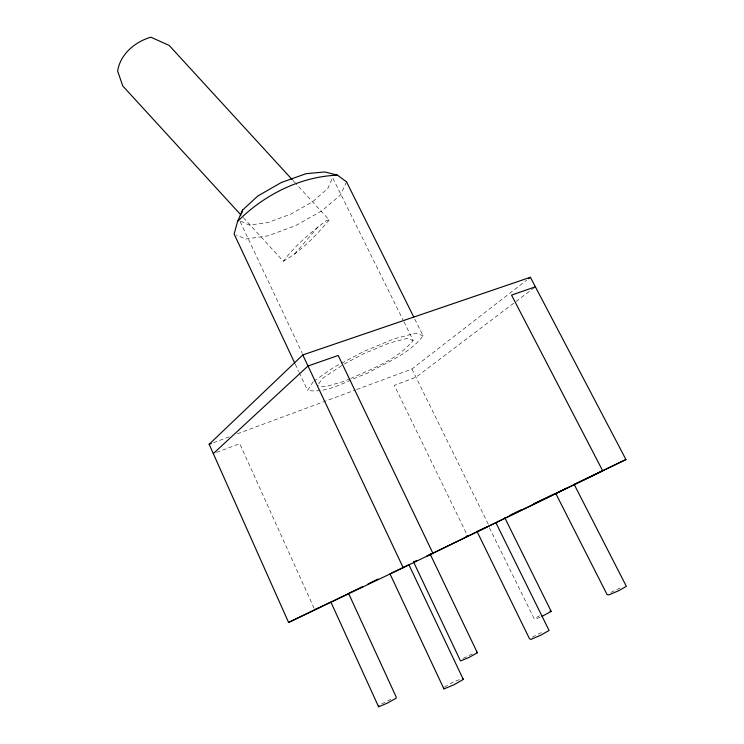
<?xml version="1.0" encoding="UTF-8"?>
<svg xmlns="http://www.w3.org/2000/svg" width="744" height="744" viewBox="0 0 744 744"><rect width="100%" height="100%" fill="white"/><g stroke="black" fill="none" stroke-linecap="round" stroke-linejoin="round"><path stroke-width="0.56" stroke-dasharray="3.72 2.79" d="M346.537 181.843L340.501 194.947L321.91 210.812L295.731 225.572L268.128 235.82L245.622 239.038L236.22 234.937M414.808 319.12L423.076 335.767C409.284 354.172 386.462 362.328 367.08 373.376C347.913 379.961 328.625 393.734 307.57 390.414L313.103 381.765M318.757 383.876L322.347 378.464L343.291 364.551M243.39 217.657L283.334 261.265C295.182 245.297 310.89 232.342 326.653 220.354L329.118 219.899L296.186 183.982M329.118 219.899C316.172 235.662 301.022 251.165 283.334 261.265M403.946 321.771L413.18 340.445C397.491 359.445 372.911 368.401 350.982 378.352M294.531 254.123L318.544 226.353M356.627 389.54L411.925 369.005L526.715 280.135M534.452 287.519L415.97 377.217L394.311 385.383L466.479 533.597M314.033 381.114L333.628 367.434L340.65 363.714M444.391 687.14L452.752 682.378L461.633 678.686M532.276 637.134L542.72 631.907M610.871 592.41L621.045 587.528M381.681 703.871L393.288 698.188M463.094 658.44L473.788 653.232M489.413 527.747L534.173 618.766L539.623 615.734M341.654 363.184L363.704 351.484L394.19 338.808L415.887 333.163L423.076 335.767M344.277 364.03L364.03 353.558L389.056 343.142L407.033 338.408L413.18 340.445M540.107 617.167L535.355 619.213L534.173 618.766M349.931 378.789L343.598 381.467L325.584 386.648L317.567 385.69M216.476 452.426L239.726 443.657L314.293 608.704M213.491 442.68L229.757 436.644M237.345 433.817L355.539 389.94M240.703 221.108L249.082 225.06L267.756 222.614L290.755 214.151L312.536 201.81L327.834 188.502L332.559 177.537L403.425 320.729M293.052 180.56L295.405 183.126M411.925 369.005L488.315 524.297M240.145 221.656L302.278 353.298M295.247 364.179L298.697 371.526M299.19 372.567L307.57 390.414"/><path stroke-width="1.12" d="M348.192 593.749L348.629 593.507L396.18 696.97L396.171 698.197L387.336 703.136L378.594 706.8L378.761 705.498M413.766 317.046L346.537 181.843L337.506 175.184L324.821 171.957L306.035 173.687L281.251 182.55L257.787 196.025L242.591 210.05L237.55 221.526L234.128 234.025L294.754 363.128M241.707 213.221L242.591 210.05M209.148 444.289L302.78 354.935L530.388 277.289L625.946 459.541L403.183 567.681L288.588 622.458L209.148 444.289L211.315 443.48M213.305 453.617L307.997 366.002L338.204 355.474L432.906 553.257L426.898 556.131L602.705 470.822L511.546 295.117L535.382 286.812M237.55 221.526C263.432 195.188 300.278 176.477 337.506 175.184M528.547 278.712L530.388 277.289M408.865 564.687L463.298 679.43L453.924 684.787L443.945 688.925L389.986 573.847L398.552 569.727M430.125 554.001L477.36 652.776L469.343 657.259L460.676 660.932L460.108 660.105L413.562 561.98M504.795 517.768L551.22 611.447L542.013 616.348M288.588 622.458L330.41 602.203M348.155 593.591L362.765 586.505M367.982 583.975L378.147 579.018M466.088 536.396L468.171 535.382M347.197 594.224L330.903 602.101L378.594 706.8M399.5 569.262L408.986 564.668M557.182 492.705L566.482 488.222M413.711 561.934L416.826 560.427M487.264 526.668L477.071 531.551L529.486 638.724L530.788 639.422L540.646 635.283L549.072 630.475L495.802 522.53M510.812 514.792L521.274 509.77M533.839 503.744L554.773 493.691M573.615 484.651L625.946 459.541M314.768 609.755L318.934 607.764M549.918 611.075L551.22 611.447M476.644 652.014L477.36 652.776M292.271 179.704L169.176 45.431L150.837 37.2C134.971 41.813 120.184 54.238 117.636 71.108L122.769 85.969L241.037 215.09M462.619 678.277L463.298 679.43M574.21 484.474L626.364 586.346L618.757 590.69L609.057 594.819L607.085 594.568L555.721 493.384M302.78 354.935L403.183 567.681M443.461 687.67L443.945 688.925"/></g></svg>
